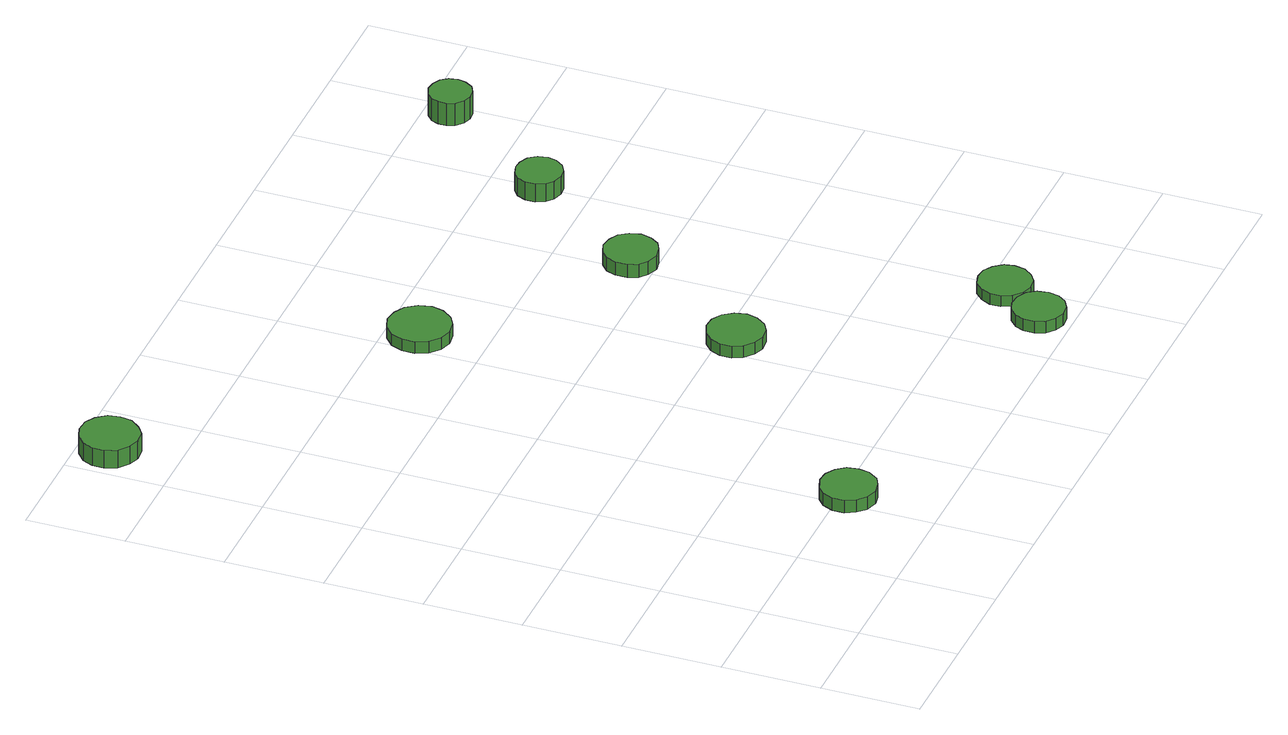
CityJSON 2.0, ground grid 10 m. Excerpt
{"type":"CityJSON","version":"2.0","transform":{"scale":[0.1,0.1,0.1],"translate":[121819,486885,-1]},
"CityObjects":{
"tree1":{"type":"SolitaryVegetationObject","attributes":{"function":"something"},"geometry":[{"type":"MultiSurface","lod":"1","boundaries":[[[0,1,2,3,4,5,6,7,8,9,10,11,12,13,14]],[[15,16,17,18,19,20,21,22,23,24,25,26,27,28,29]],[[0,29,28,1]],[[1,28,27,2]],[[2,27,26,3]],[[3,26,25,4]],[[4,25,24,5]],[[5,24,23,6]],[[6,23,22,7]],[[7,22,21,8]],[[8,21,20,9]],[[9,20,19,10]],[[10,19,18,11]],[[11,18,17,12]],[[12,17,16,13]],[[13,16,15,14]],[[14,15,29,0]]]}]},
"tree2":{"type":"SolitaryVegetationObject","attributes":{"function":"something"},"geometry":[{"type":"MultiSurface","lod":"1","boundaries":[[[30,31,32,33,34,35,36,37,38,39,40,41,42,43,44]],[[45,46,47,48,49,50,51,52,53,54,55,56,57,58,59]],[[30,59,58,31]],[[31,58,57,32]],[[32,57,56,33]],[[33,56,55,34]],[[34,55,54,35]],[[35,54,53,36]],[[36,53,52,37]],[[37,52,51,38]],[[38,51,50,39]],[[39,50,49,40]],[[40,49,48,41]],[[41,48,47,42]],[[42,47,46,43]],[[43,46,45,44]],[[44,45,59,30]]]}]},
"tree3":{"type":"SolitaryVegetationObject","attributes":{"function":"something"}},
"tree4":{"type":"SolitaryVegetationObject","attributes":{"function":"something"}},
"tree5":{"type":"SolitaryVegetationObject","attributes":{"function":"something"},"geometry":[{"type":"MultiSurface","lod":"1","boundaries":[[[60,61,62,63,64,65,66,67,68,69,70,71,72,73,74]],[[75,76,77,78,79,80,81,82,83,84,85,86,87,88,89]],[[60,89,88,61]],[[61,88,87,62]],[[62,87,86,63]],[[63,86,85,64]],[[64,85,84,65]],[[65,84,83,66]],[[66,83,82,67]],[[67,82,81,68]],[[68,81,80,69]],[[69,80,79,70]],[[70,79,78,71]],[[71,78,77,72]],[[72,77,76,73]],[[73,76,75,74]],[[74,75,89,60]]]}]},
"tree6":{"type":"SolitaryVegetationObject","attributes":{"function":"something"},"geometry":[{"type":"MultiSurface","lod":"1","boundaries":[[[90,91,92,93,94,95,96,97,98,99,100,101,102,103,104]],[[105,106,107,108,109,110,111,112,113,114,115,116,117,118,119]],[[90,119,118,91]],[[91,118,117,92]],[[92,117,116,93]],[[93,116,115,94]],[[94,115,114,95]],[[95,114,113,96]],[[96,113,112,97]],[[97,112,111,98]],[[98,111,110,99]],[[99,110,109,100]],[[100,109,108,101]],[[101,108,107,102]],[[102,107,106,103]],[[103,106,105,104]],[[104,105,119,90]]]}]},
"tree7":{"type":"SolitaryVegetationObject","attributes":{"function":"something"}},
"tree8":{"type":"SolitaryVegetationObject","attributes":{"function":"something"},"geometry":[{"type":"MultiSurface","lod":"1","boundaries":[[[120,121,122,123,124,125,126,127,128,129,130,131,132,133,134]],[[135,136,137,138,139,140,141,142,143,144,145,146,147,148,149]],[[120,149,148,121]],[[121,148,147,122]],[[122,147,146,123]],[[123,146,145,124]],[[124,145,144,125]],[[125,144,143,126]],[[126,143,142,127]],[[127,142,141,128]],[[128,141,140,129]],[[129,140,139,130]],[[130,139,138,131]],[[131,138,137,132]],[[132,137,136,133]],[[133,136,135,134]],[[134,135,149,120]]]}]},
"tree9":{"type":"SolitaryVegetationObject","attributes":{"function":"something"},"geometry":[{"type":"MultiSurface","lod":"1","boundaries":[[[150,151,152,153,154,155,156,157,158,159,160,161,162,163,164]],[[165,166,167,168,169,170,171,172,173,174,175,176,177,178,179]],[[150,179,178,151]],[[151,178,177,152]],[[152,177,176,153]],[[153,176,175,154]],[[154,175,174,155]],[[155,174,173,156]],[[156,173,172,157]],[[157,172,171,158]],[[158,171,170,159]],[[159,170,169,160]],[[160,169,168,161]],[[161,168,167,162]],[[162,167,166,163]],[[163,166,165,164]],[[164,165,179,150]]]}]},
"tree10":{"type":"SolitaryVegetationObject","attributes":{"function":"something"}},
"tree11":{"type":"SolitaryVegetationObject","attributes":{"function":"something"},"geometry":[{"type":"MultiSurface","lod":"1","boundaries":[[[180,181,182,183,184,185,186,187,188,189,190,191,192,193,194]],[[195,196,197,198,199,200,201,202,203,204,205,206,207,208,209]],[[180,209,208,181]],[[181,208,207,182]],[[182,207,206,183]],[[183,206,205,184]],[[184,205,204,185]],[[185,204,203,186]],[[186,203,202,187]],[[187,202,201,188]],[[188,201,200,189]],[[189,200,199,190]],[[190,199,198,191]],[[191,198,197,192]],[[192,197,196,193]],[[193,196,195,194]],[[194,195,209,180]]]}]},
"tree12":{"type":"SolitaryVegetationObject","attributes":{"function":"something"},"geometry":[{"type":"MultiSurface","lod":"1","boundaries":[[[210,211,212,213,214,215,216,217,218,219,220,221,222,223,224]],[[225,226,227,228,229,230,231,232,233,234,235,236,237,238,239]],[[210,239,238,211]],[[211,238,237,212]],[[212,237,236,213]],[[213,236,235,214]],[[214,235,234,215]],[[215,234,233,216]],[[216,233,232,217]],[[217,232,231,218]],[[218,231,230,219]],[[219,230,229,220]],[[220,229,228,221]],[[221,228,227,222]],[[222,227,226,223]],[[223,226,225,224]],[[224,225,239,210]]]}]},
"tree13":{"type":"SolitaryVegetationObject","attributes":{"function":"something"},"geometry":[{"type":"MultiSurface","lod":"1","boundaries":[[[240,241,242,243,244,245,246,247,248,249,250,251,252,253,254]],[[255,256,257,258,259,260,261,262,263,264,265,266,267,268,269]],[[240,269,268,241]],[[241,268,267,242]],[[242,267,266,243]],[[243,266,265,244]],[[244,265,264,245]],[[245,264,263,246]],[[246,263,262,247]],[[247,262,261,248]],[[248,261,260,249]],[[249,260,259,250]],[[250,259,258,251]],[[251,258,257,252]],[[252,257,256,253]],[[253,256,255,254]],[[254,255,269,240]]]}]}
},
"vertices":[
[242,92,20],[240,104,20],[233,113,20],[223,119,20],[212,120,20],[200,116,20],[192,109,20],[187,98,20],[187,86,20],[192,76,20],[200,68,20],[212,64,20],[223,66,20],[233,71,20],[240,81,20],[240,81,6],[233,71,6],[223,66,6],[212,64,6],[200,68,6],[192,76,6],[187,86,6],[187,98,6],[192,109,6],[200,116,6],[212,120,6],[223,119,6],[233,113,6],[240,104,6],[242,92,6],
[68,769,26],[66,781,26],[58,791,26],[48,797,26],[35,798,26],[24,794,26],[14,786,26],[9,775,26],[9,763,26],[14,751,26],[24,743,26],[35,739,26],[48,740,26],[58,747,26],[66,757,26],[66,757,6],[58,747,6],[48,740,6],[35,739,6],[24,743,6],[14,751,6],[9,763,6],[9,775,6],[14,786,6],[24,794,6],[35,798,6],[48,797,6],[58,791,6],[66,781,6],[68,769,6],
[355,565,21],[352,578,21],[344,589,21],[333,595,21],[320,597,21],[308,593,21],[298,584,21],[293,572,21],[293,559,21],[298,547,21],[308,538,21],[320,534,21],[333,536,21],[344,542,21],[352,553,21],[352,553,8],[344,542,8],[333,536,8],[320,534,8],[308,538,8],[298,547,8],[293,559,8],[293,572,8],[298,584,8],[308,593,8],[320,597,8],[333,595,8],[344,589,8],[352,578,8],[355,565,8],
[449,284,21],[446,296,21],[439,306,21],[429,312,21],[417,313,21],[406,309,21],[397,301,21],[392,290,21],[392,278,21],[397,268,21],[406,260,21],[417,256,21],[429,257,21],[439,263,21],[446,273,21],[446,273,8],[439,263,8],[429,257,8],[417,256,8],[406,260,8],[397,268,8],[392,278,8],[392,290,8],[397,301,8],[406,309,8],[417,313,8],[429,312,8],[439,306,8],[446,296,8],[449,284,8],
[586,33,20],[584,44,20],[578,53,20],[568,58,20],[557,59,20],[547,56,20],[539,48,20],[535,39,20],[535,28,20],[539,18,20],[547,11,20],[557,7,20],[568,8,20],[578,14,20],[584,22,20],[584,22,7],[578,14,7],[568,8,7],[557,7,7],[547,11,7],[539,18,7],[535,28,7],[535,39,7],[539,48,7],[547,56,7],[557,59,7],[568,58,7],[578,53,7],[584,44,7],[586,33,7],
[617,79,20],[615,89,20],[608,98,20],[599,104,20],[588,105,20],[577,102,20],[569,94,20],[564,84,20],[564,73,20],[569,63,20],[577,55,20],[588,52,20],[599,53,20],[608,59,20],[615,68,20],[615,68,8],[608,59,8],[599,53,8],[588,52,8],[577,55,8],[569,63,8],[564,73,8],[564,84,8],[569,94,8],[577,102,8],[588,105,8],[599,104,8],[608,98,8],[615,89,8],[617,79,8],
[536,424,24],[533,435,24],[527,444,24],[517,449,24],[506,451,24],[495,447,24],[487,440,24],[483,430,24],[483,418,24],[487,408,24],[495,401,24],[506,397,24],[517,399,24],[527,404,24],[533,413,24],[533,413,9],[527,404,9],[517,399,9],[506,397,9],[495,401,9],[487,408,9],[483,418,9],[483,430,9],[487,440,9],[495,447,9],[506,451,9],[517,449,9],[527,444,9],[533,435,9],[536,424,9],
[618,549,30],[616,559,30],[610,567,30],[601,571,30],[592,572,30],[582,569,30],[575,563,30],[571,554,30],[571,544,30],[575,535,30],[582,529,30],[592,526,30],[601,527,30],[610,532,30],[616,540,30],[616,540,10],[610,532,10],[601,527,10],[592,526,10],[582,529,10],[575,535,10],[571,544,10],[571,554,10],[575,563,10],[582,569,10],[592,572,10],[601,571,10],[610,567,10],[616,559,10],[618,549,10],
[703,672,36],[701,681,36],[696,688,36],[688,692,36],[679,693,36],[671,690,36],[664,684,36],[661,676,36],[661,668,36],[664,660,36],[671,654,36],[679,651,36],[688,652,36],[696,656,36],[701,664,36],[701,664,11],[696,656,11],[688,652,11],[679,651,11],[671,654,11],[664,660,11],[661,668,11],[661,676,11],[664,684,11],[671,690,11],[679,693,11],[688,692,11],[696,688,11],[701,681,11],[703,672,11]
]}
